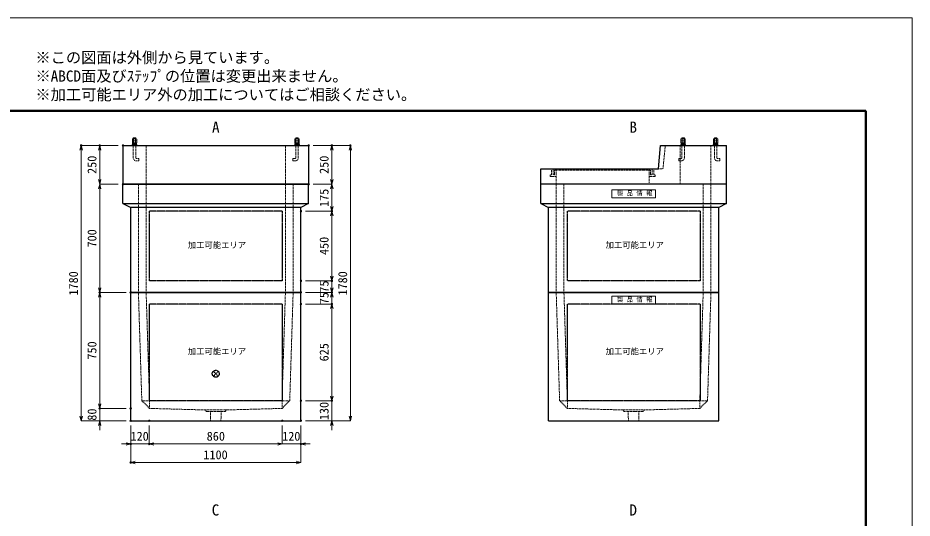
# Model space of a CAD drawing. Units: millimetres, scale not verified. Extents: x -4455 to 4455, y -3150 to 3150.
# Drawn here: x -1324 to 4455, y -84 to 3150 of the extents above; entities that cross this region are included whole.
import ezdxf
from ezdxf.enums import TextEntityAlignment as Align

# ---------------------------------------------------------------- set-up
doc = ezdxf.new("R2010")
doc.units = ezdxf.units.MM
doc.header["$LTSCALE"] = 20
doc.header["$PDMODE"] = 32
doc.header["$PDSIZE"] = 10
doc.linetypes.add('USER1', pattern=[9.525, 6.35, -3.175])
doc.linetypes.add('USER2', pattern=[20, 10, -2, 2, -2, 2, -2])
for name, color, linetype, lineweight in [('0-0_D-TTL', 158, 'Continuous', 20), ('0-1_Defpoints', 7, 'Continuous', 18), ('0-3_D-TTL-TXT', 7, 'Continuous', 13), ('0-5_D-STR-DIM', 3, 'Continuous', 18), ('0-6_0', 7, 'Continuous', 18), ('0-7_D-STR', 7, 'Continuous', 25), ('0-9_D-STR-STR2', 1, 'Continuous', 13), ('0-A_D-STR-STR4', 143, 'USER1', 13), ('0-B_D-STR-STR1', 7, 'USER1', 13), ('0-C_D-STR-STR5', 230, 'USER2', 25)]:
    doc.layers.add(name, color=color, linetype=linetype, lineweight=lineweight)
doc.layers.add('0-4_D-STR-TXT', color=7, linetype='Continuous')
doc.styles.add('ＭＳ ゴシック', font='')
doc.styles.get('ＭＳ ゴシック').set_extended_font_data('MS Gothic')

# ---------------------------------------------------------------- blocks, each defined once
blk = doc.blocks.new('A$C4DE05FD1')
at = {"layer": '0-0_D-TTL', "color": 143, "lineweight": 50}
for p, q in [((4000, 76000), (114800, 76000)), ((114800, 76000), (114800, 4000))]:
    blk.add_line(p, q, dxfattribs=at)
at = {"layer": '0-1_Defpoints', "color": 143}
for p, q in [((0, 84000), (118800, 84000)), ((118800, 84000), (118800, 0))]:
    blk.add_line(p, q, dxfattribs=at)
at = {"layer": '0-3_D-TTL-TXT', "style": 'ＭＳ ゴシック'}
for s, p in [('※この図面は外側から見ています。', (43260.9, 79815.7)), ('※ABCD面及びｽﾃｯﾌﾟの位置は変更出来ません。', (43260.9, 78215.7)), ('※加工可能エリア外の加工についてはご相談ください。', (43260.9, 76615.7))]:
    blk.add_text(s, height=962.2, dxfattribs=at).set_placement(p, align=Align.BOTTOM_LEFT)
blk = doc.blocks.new('_Open30')
at = {"layer": '0-6_0'}
blk.add_line((0, 0), (-20, 0), dxfattribs=at)
blk.add_lwpolyline([(-20, 5.36), (0, 0), (-20, -5.36)], dxfattribs=at)
blk = doc.blocks.new('A$C31CA379A')
at = {"layer": '0-4_D-STR-TXT', "style": 'ＭＳ ゴシック'}
for s, p in [('A', (-326.2, -2190.5)), ('B', (35638.7, -2190.5)), ('C', (-351.4, -35190.9)), ('D', (35638.7, -35190.5))]:
    blk.add_text(s, height=962.2, dxfattribs=at).set_placement(p, align=Align.BOTTOM_LEFT)
blk = doc.blocks.new('A$C7CE826D1')
at = {"layer": '0-7_D-STR'}
for p, q in [((-11000, 0), (11000, 0)), ((-11000, -16600), (-11000, 0)), ((11000, -16600), (11000, 0)), ((-11000, -16600), (11000, -16600))]:
    blk.add_line(p, q, dxfattribs=at)
at = {"layer": '0-7_D-STR', "linetype": 'USER1', "lineweight": 13}
for p, q in [((-10000, 0), (-9560, -14000)), ((-9000, 0), (-8560, -14000)), ((9000, 0), (8560, -14000)), ((10000, 0), (9560, -14000)), ((-8560, -15000), (-9560, -14000)), ((9560, -14000), (-9560, -14000)), ((-8560, -15000), (-8560, -14000)), ((-8560, -15000), (-1400, -15200)), ((8560, -15000), (1400, -15200)), ((8560, -15000), (9560, -14000)), ((8560, -15000), (8560, -14000)), ((-1200, -15380), (-1400, -15200)), ((1400, -15200), (-1400, -15200)), ((1200, -15380), (-1200, -15380)), ((-666, -16600), (-705, -15380)), ((666, -16600), (705, -15380)), ((1200, -15380), (1400, -15200))]:
    blk.add_line(p, q, dxfattribs=at)
at = {"layer": '0-C_D-STR-STR5'}
for p, q in [((8600, -1500), (-8600, -1500)), ((-8600, -1500), (-8600, -14000)), ((8600, -1500), (8600, -14000)), ((8600, -14000), (-8600, -14000))]:
    blk.add_line(p, q, dxfattribs=at)
blk = doc.blocks.new('A$C737D46CD')
at = {"layer": '0-B_D-STR-STR1', "linetype": 'Continuous'}
blk.add_lwpolyline([(-2820, 0), (2820, 0), (2820, -1000), (-2820, -1000)], close=True, dxfattribs=at)
at = {"layer": '0-B_D-STR-STR1', "style": 'ＭＳ ゴシック'}
blk.add_text('製 品 情 報', height=577.3, dxfattribs=at).set_placement((-2149.7, -882.5), align=Align.BOTTOM_LEFT)
blk = doc.blocks.new('A$C531455C1')
at = {"layer": '0-7_D-STR'}
for p, q in [((-11000, 0), (11000, 0)), ((-11000, -16600), (-11000, 0)), ((11000, -16600), (11000, 0)), ((-11000, -16600), (11000, -16600))]:
    blk.add_line(p, q, dxfattribs=at)
at = {"layer": '0-7_D-STR', "linetype": 'USER1', "lineweight": 13}
for p, q in [((-10000, 0), (-9560, -14000)), ((-9000, 0), (-8560, -14000)), ((9000, 0), (8560, -14000)), ((10000, 0), (9560, -14000)), ((-8560, -15000), (-9560, -14000)), ((9560, -14000), (-9560, -14000)), ((-8560, -15000), (-8560, -14000)), ((-8560, -15000), (-1400, -15200)), ((8560, -15000), (1400, -15200)), ((8560, -15000), (9560, -14000)), ((8560, -15000), (8560, -14000)), ((-1200, -15380), (-1400, -15200)), ((1400, -15200), (-1400, -15200)), ((1200, -15380), (-1200, -15380)), ((-666, -16600), (-705, -15380)), ((666, -16600), (705, -15380)), ((1200, -15380), (1400, -15200))]:
    blk.add_line(p, q, dxfattribs=at)
at = {"layer": '0-C_D-STR-STR5'}
for p, q in [((8600, -1500), (8600, -14000)), ((8600, -14000), (-8600, -14000))]:
    blk.add_line(p, q, dxfattribs=at)
blk.add_lwpolyline([(8600, -1500), (-8600, -1500), (-8600, -14000)], dxfattribs=at)
at = {"layer": '0-B_D-STR-STR1'}
blk.add_blockref('A$C737D46CD', (0, -500), dxfattribs=at)
blk = doc.blocks.new('A$C4E0738D6')
at = {"layer": '0-7_D-STR'}
for p, q in [((12000, 14000), (-12000, 14000)), ((-12000, 11500), (-12000, 14000)), ((12000, 11500), (12000, 14000)), ((-12000, 11500), (-11000, 11000)), ((-12000, 11500), (12000, 11500)), ((-11000, 0), (-11000, 11000)), ((11000, 11000), (-11000, 11000)), ((12000, 11500), (11000, 11000)), ((11000, 0), (11000, 11000)), ((11000, 0), (-11000, 0))]:
    blk.add_line(p, q, dxfattribs=at)
at = {"layer": '0-7_D-STR', "linetype": 'USER1', "lineweight": 13}
for p, q in [((-10000, 14000), (-10000, 0)), ((-9000, 14000), (-9000, 0)), ((9000, 14000), (9000, 0)), ((10000, 14000), (10000, 0))]:
    blk.add_line(p, q, dxfattribs=at)
at = {"layer": '0-C_D-STR-STR5'}
for p, q in [((8600, 10500), (8600, 1500)), ((8600, 1500), (-8600, 1500))]:
    blk.add_line(p, q, dxfattribs=at)
blk.add_lwpolyline([(8600, 10500), (-8600, 10500), (-8600, 1500)], dxfattribs=at)
blk = doc.blocks.new('A$C1CC521A5')
at = {"layer": '0-7_D-STR'}
for p, q in [((12000, 14000), (-12000, 14000)), ((-12000, 11500), (-12000, 14000)), ((12000, 11500), (12000, 14000)), ((-12000, 11500), (-11000, 11000)), ((-12000, 11500), (12000, 11500)), ((-11000, 0), (-11000, 11000)), ((11000, 11000), (-11000, 11000)), ((12000, 11500), (11000, 11000)), ((11000, 0), (11000, 11000)), ((11000, 0), (-11000, 0))]:
    blk.add_line(p, q, dxfattribs=at)
at = {"layer": '0-7_D-STR', "linetype": 'USER1', "lineweight": 13}
for p, q in [((-10000, 14000), (-10000, 0)), ((-9000, 14000), (-9000, 0)), ((9000, 14000), (9000, 0)), ((10000, 14000), (10000, 0))]:
    blk.add_line(p, q, dxfattribs=at)
at = {"layer": '0-C_D-STR-STR5'}
for p, q in [((8600, 10500), (8600, 1500)), ((8600, 1500), (-8600, 1500))]:
    blk.add_line(p, q, dxfattribs=at)
blk.add_lwpolyline([(8600, 10500), (-8600, 10500), (-8600, 1529)], dxfattribs=at)
at = {"layer": '0-B_D-STR-STR1'}
blk.add_blockref('A$C737D46CD', (0, 13250), dxfattribs=at)
blk = doc.blocks.new('A$C44C4220A')
at = {"layer": '0-9_D-STR-STR2'}
for p, q in [((-160, -40), (-120, 0)), ((-120, 0), (120, 0)), ((160, -40), (120, 0)), ((-277.1, -167.2), (-230, -140)), ((-277.1, -390), (-277.1, -167.2)), ((-277.1, -417.2), (-230, -390)), ((-277.1, -390), (277.1, -390)), ((-277.1, -640), (-277.1, -417.2)), ((-277.1, -640), (277.1, -640)), ((-270, -777.1), (-270, -817.1)), ((-252.7, -757.3), (-160, -744.8)), ((-250, -757.1), (-20, -744.3)), ((-250, -837.1), (-20, -824.3)), ((-160, -140), (-160, -40)), ((-160, -752.1), (-160, -640)), ((-160, -880.6), (-160, -832.1)), ((-160, -1000), (-160, -930.6)), ((-138.6, -640), (-138.6, -140)), ((-20, -744.3), (-20, -824.3)), ((20, -674.4), (248.9, -687.2)), ((20, -674.4), (20, -754.4)), ((20, -754.4), (248.9, -767.2)), ((138.6, -640), (138.6, -140)), ((160, -140), (160, -40)), ((160, -682.2), (160, -640)), ((160, -880.6), (160, -762.3)), ((160, -780), (248.9, -767.2)), ((160, -1000), (160, -930.6)), ((268.9, -706.8), (268.9, -747.2)), ((277.1, -390), (277.1, -167.2)), ((277.1, -640), (277.1, -417.2))]:
    blk.add_line(p, q, dxfattribs=at)
at = {"layer": '0-9_D-STR-STR2', "linetype": 'USER1'}
for p, q in [((-160, -1000), (-160, -2600)), ((160, -1000), (160, -2600)), ((-540, -2680), (-240, -2680))]:
    blk.add_line(p, q, dxfattribs=at)
at = {"layer": '0-9_D-STR-STR2'}
blk.add_lwpolyline([(-300, -880.6), (300, -880.6), (300, -930.6), (-300, -930.6)], close=True, dxfattribs=at)
for points in [[(277.1, -167.2), (230, -140), (-230, -140)], [(277.1, -417.2), (230, -390), (-230, -390)]]:
    blk.add_lwpolyline(points, dxfattribs=at)
at = {"layer": '0-9_D-STR-STR2', "linetype": 'USER1'}
blk.add_lwpolyline([(-540, -2680), (-540, -3000), (-240, -3000)], dxfattribs=at)
at = {"layer": '0-9_D-STR-STR2'}
for centre, start, end in [((-250, -777.1), 90, 180), ((-250, -817.1), 180, 270), ((248.9, -707.2), 0, 90), ((248.9, -747.2), 270, 0)]:
    blk.add_arc(centre, 20, start, end, dxfattribs=at)
at = {"layer": '0-9_D-STR-STR2', "linetype": 'USER1'}
for radius in [400, 80]:
    blk.add_arc((-240, -2600), radius, 270, 0, dxfattribs=at)
blk = doc.blocks.new('A$C45EB1FDC')
at = {"layer": '0-7_D-STR'}
for p, q in [((3200, 2000), (3482.1, 5000)), ((3482.1, 5000), (12000, 5000)), ((12000, 0), (12000, 5000)), ((-12000, 2000), (3200, 2000)), ((-12000, 0), (-12000, 2000)), ((12000, 0), (-12000, 0))]:
    blk.add_line(p, q, dxfattribs=at)
at = {"layer": '0-7_D-STR', "linetype": 'USER1', "lineweight": 13}
for p, q in [((3800, 2000), (4100, 5000)), ((6000, 0), (6000, 5000)), ((10000, 0), (10000, 5000)), ((-10000, 0), (-10000, 1800)), ((2000, 1800), (2000, 0)), ((3200, 2000), (3800, 2000))]:
    blk.add_line(p, q, dxfattribs=at)
at = {"layer": '0-A_D-STR-STR4'}
for points in [[(-10600, 2000), (-10600, 1200), (-10800, 1200), (-10800, 1000), (-10000, 1000)], [(-10000, 1800), (-10200, 1800), (-10200, 1200), (-10400, 1200), (-10400, 2000)], [(-10000, 1800), (2000, 1800), (2200, 1800)], [(2600, 2000), (2600, 1200), (2800, 1200), (2800, 1000), (2000, 1000)], [(2200, 1800), (2200, 1200), (2400, 1200), (2400, 2000)]]:
    blk.add_lwpolyline(points, dxfattribs=at)
at = {"layer": '0-7_D-STR'}
blk.add_blockref('A$C44C4220A', (6400, 6000), dxfattribs=at)
at = {"layer": '0-7_D-STR', "xscale": -1}
blk.add_blockref('A$C44C4220A', (10600, 6000), dxfattribs=at)
blk = doc.blocks.new('A$C0E896837')
at = {"layer": '0-7_D-STR'}
for p, q in [((-12000, 5000), (12000, 5000)), ((-12000, 5000), (-12000, 0)), ((12000, 5000), (12000, 0)), ((-12000, 0), (12000, 0))]:
    blk.add_line(p, q, dxfattribs=at)
at = {"layer": '0-7_D-STR', "linetype": 'USER1', "lineweight": 13}
for p, q in [((-9000, 5000), (-9000, 0)), ((9000, 5000), (9000, 0))]:
    blk.add_line(p, q, dxfattribs=at)
at = {"layer": '0-7_D-STR', "xscale": -1}
blk.add_blockref('A$C44C4220A', (-10500, 6000), dxfattribs=at)
at = {"layer": '0-7_D-STR'}
blk.add_blockref('A$C44C4220A', (10500, 6000), dxfattribs=at)
blk = doc.blocks.new('A$C1C640AAB')
at = {"layer": '0-C_D-STR-STR5'}
for p, q in [((-318.2, -318.2), (318.2, 318.2)), ((-318.2, 318.2), (318.2, -318.2))]:
    blk.add_line(p, q, dxfattribs=at)
blk.add_circle((0, 0), 450, dxfattribs=at)

msp = doc.modelspace()

# ---------------------------------------------------------------- linework, layer by layer
at = {"layer": '0-1_Defpoints'}
for p in [(-915, 2325), (-795, 2325), (-645, 2325), (555, 2325), (705, 2325), (825, 2325), (-645, 2075), (555, 2075), (505, 1900), (705, 1900), (505, 1450), (705, 1450), (-795, 1375), (-795, 1375), (-595, 1375), (-595, 1375), (505, 1375), (705, 1375), (505, 1300), (505, 1300), (705, 1300), (705, 1300), (505, 675), (705, 675), (-795, 625), (-595, 625), (-595, 545), (-595, 545), (-475, 545), (385, 545), (505, 545), (505, 545), (505, 545), (-595, 395), (-475, 395), (505, 395), (-595, 275)]:
    msp.add_point(p, dxfattribs=at)
at = {"layer": '0-5_D-STR-DIM'}
for p, q in [((-675, 2325), (-915, 2325)), ((-675, 2325), (-795, 2325)), ((585, 2325), (705, 2325)), ((585, 2325), (825, 2325)), ((-915, 575), (-915, 2295)), ((-795, 2105), (-795, 2295)), ((705, 2105), (705, 2295)), ((825, 575), (825, 2295)), ((-675, 2075), (-795, 2075)), ((-675, 2075), (-795, 2075)), ((-795, 2045), (-795, 1405)), ((585, 2075), (705, 2075)), ((585, 2075), (705, 2075)), ((705, 2045), (705, 1930)), ((535, 1900), (705, 1900)), ((535, 1900), (705, 1900)), ((705, 1870), (705, 1480)), ((705, 1480), (705, 1510)), ((535, 1450), (705, 1450)), ((535, 1450), (705, 1450)), ((705, 1450), (705, 1375)), ((705, 1405), (705, 1435)), ((-625, 1375), (-795, 1375)), ((-625, 1375), (-795, 1375)), ((-795, 655), (-795, 1345)), ((535, 1375), (705, 1375)), ((535, 1375), (705, 1375)), ((705, 1375), (705, 1300)), ((705, 1345), (705, 1315)), ((535, 1300), (705, 1300)), ((535, 1300), (705, 1300)), ((705, 705), (705, 1270)), ((705, 1270), (705, 1240)), ((705, 705), (705, 735)), ((-795, 655), (-795, 685)), ((535, 675), (705, 675)), ((535, 675), (705, 675)), ((705, 545), (705, 675)), ((-625, 625), (-795, 625)), ((-795, 545), (-795, 625)), ((-625, 625), (-795, 625)), ((-625, 545), (-915, 545)), ((-625, 545), (-795, 545)), ((535, 545), (705, 545)), ((535, 545), (825, 545)), ((-795, 515), (-795, 485)), ((-595, 515), (-595, 275)), ((-595, 515), (-595, 395)), ((-475, 515), (-475, 395)), ((-475, 515), (-475, 395)), ((385, 515), (385, 395)), ((385, 515), (385, 395)), ((505, 515), (505, 395)), ((505, 515), (505, 275)), ((705, 515), (705, 485)), ((-625, 395), (-655, 395)), ((-475, 395), (-595, 395)), ((355, 395), (-445, 395)), ((-445, 395), (-415, 395)), ((355, 395), (325, 395)), ((385, 395), (505, 395)), ((535, 395), (565, 395)), ((475, 275), (-565, 275))]:
    msp.add_line(p, q, dxfattribs=at)

# ---------------------------------------------------------------- block references
at = {"layer": '0-0_D-TTL', "xscale": 0.075, "yscale": 0.075}
msp.add_blockref('A$C4DE05FD1', (-4455, -3150), dxfattribs=at)
at = {"layer": '0-4_D-STR-TXT', "xscale": 0.075, "yscale": 0.075}
msp.add_blockref('A$C31CA379A', (-45, 2550), dxfattribs=at)
at = {"layer": '0-5_D-STR-DIM', "xscale": 1.5, "yscale": 1.5}
for p, rotation in [((-915, 2325), 90), ((-795, 2325), 90), ((705, 2325), 90), ((825, 2325), 90), ((-795, 2075), 270), ((705, 2075), 270), ((-795, 2075), 90), ((705, 2075), 90), ((705, 1900), 270), ((705, 1900), 90), ((705, 1450), 270), ((705, 1450), 270), ((-795, 1375), 270), ((705, 1375), 270), ((-795, 1375), 90), ((705, 1375), 90), ((705, 1300), 90), ((705, 1300), 90), ((705, 675), 270), ((705, 675), 270), ((-795, 625), 270), ((-795, 625), 270), ((-915, 545), 270), ((-795, 545), 90), ((705, 545), 90), ((825, 545), 270), ((-475, 395), 180), ((-475, 395), 180), ((505, 395), 180), ((-595, 275), 180)]:
    msp.add_blockref('_Open30', p, dxfattribs=dict(at, rotation=rotation))
for p in [(-595, 395), (385, 395), (385, 395), (505, 275)]:
    msp.add_blockref('_Open30', p, dxfattribs=at)
at = {"layer": '0-7_D-STR', "xscale": 0.05, "yscale": 0.05}
for name, p in [('A$C0E896837', (-45, 2075)), ('A$C45EB1FDC', (2655, 2075)), ('A$C4E0738D6', (-45, 1375)), ('A$C1CC521A5', (2655, 1375)), ('A$C7CE826D1', (-45, 1375)), ('A$C531455C1', (2655, 1375))]:
    msp.add_blockref(name, p, dxfattribs=at)
at = {"layer": '0-C_D-STR-STR5', "xscale": 0.05, "yscale": 0.05}
msp.add_blockref('A$C1C640AAB', (-45, 849), dxfattribs=at)

# ---------------------------------------------------------------- texts
at = {"layer": '0-5_D-STR-DIM', "style": 'ＭＳ ゴシック'}
for s, p in [('250', (-798.89, 2141.19)), ('250', (701.11, 2141.19)), ('175', (701.11, 1927.48)), ('700', (-798.89, 1665.59)), ('450', (701.11, 1616.8)), ('1780', (-918.89, 1354.7)), ('1780', (821.11, 1354.7)), ('75', (701.11, 1373.37)), ('75', (701.11, 1298.37)), ('750', (-798.89, 940.59)), ('625', (701.11, 929.16)), ('130', (701.11, 549.2)), ('80', (-798.9, 545.85))]:
    msp.add_text(s, height=57.77, rotation=90, dxfattribs=at).set_placement(p, align=Align.BOTTOM_LEFT)
for s, p in [('120', (-595.8, 398.89)), ('860', (-103.66, 398.9)), ('120', (384.2, 398.89)), ('1100', (-125.3, 278.89))]:
    msp.add_text(s, height=57.77, dxfattribs=at).set_placement(p, align=Align.BOTTOM_LEFT)
at = {"layer": '0-C_D-STR-STR5', "style": 'ＭＳ ゴシック'}
for p in [(-225.47, 1650), (2474.53, 1650.72), (-225.47, 962.5), (2474.53, 962.5)]:
    msp.add_text('加工可能エリア', height=38.42, dxfattribs=at).set_placement(p, align=Align.BOTTOM_LEFT)

doc.saveas('drawing.dxf')
